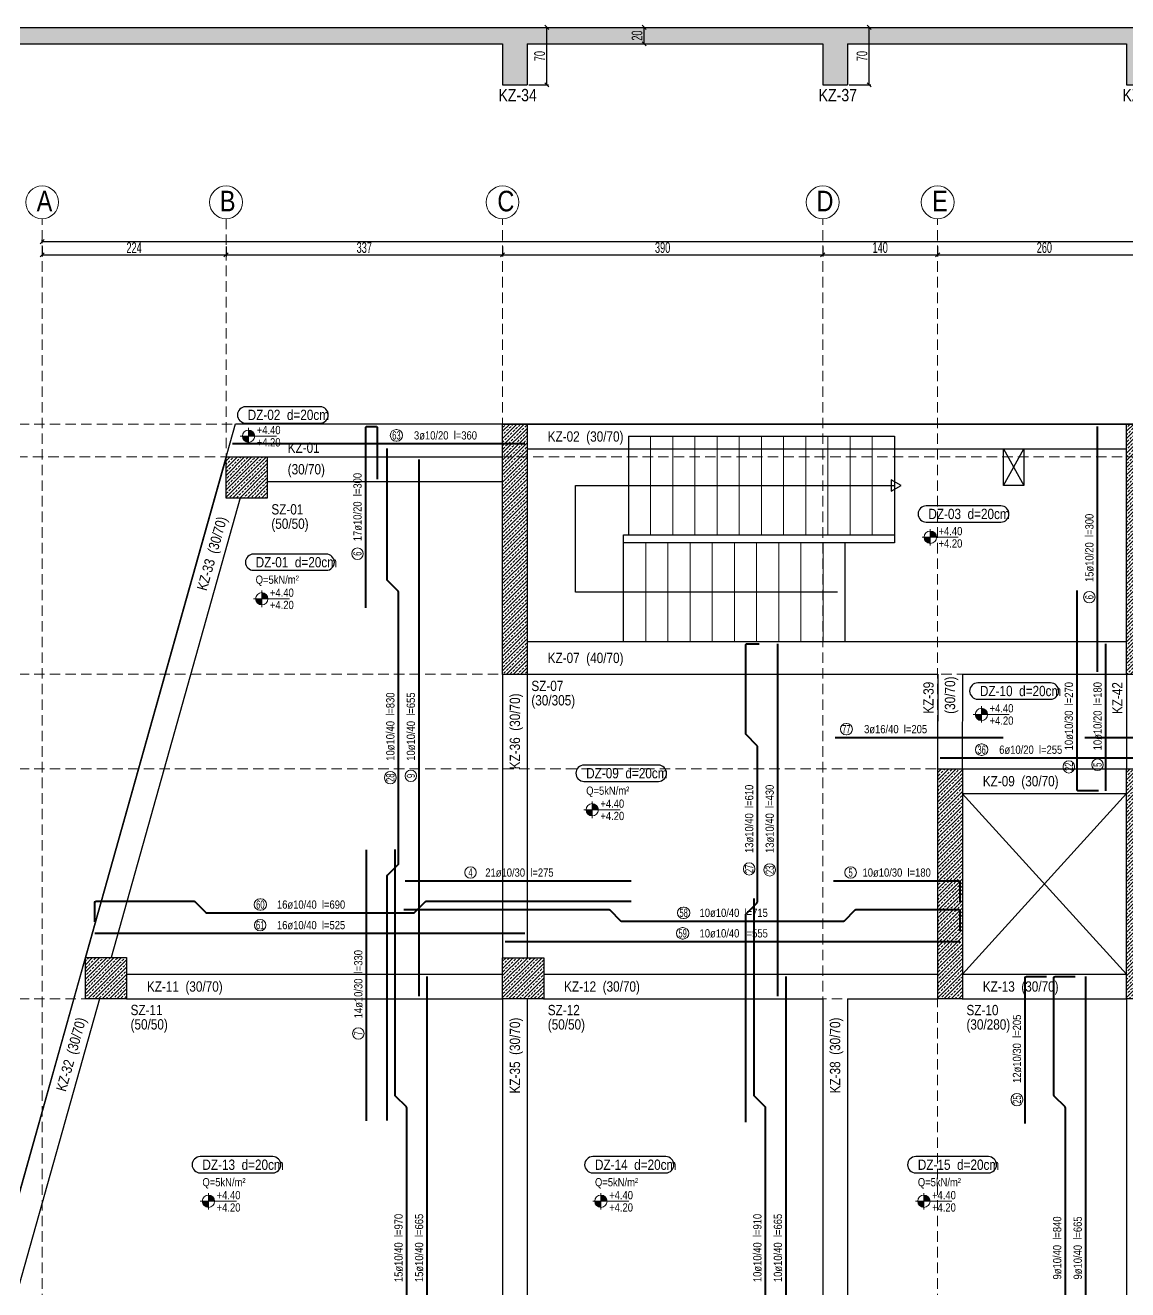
# Model space of a CAD drawing. Header units: millimetres. Extents: x 1419 to 5989, y 611 to 3292.
# Drawn here: x 2092 to 3435, y 1720 to 3259 of the extents above; entities that cross this region are included whole.
import ezdxf
from ezdxf.enums import TextEntityAlignment as Align

# ---------------------------------------------------------------- set-up
doc = ezdxf.new("R2010")
doc.units = ezdxf.units.MM
doc.linetypes.add('DASHED', pattern=[19.05, 12.7, -6.35])
for name, color, linetype, lineweight in [('AKS BALONU (BEYKENT)', 7, 'Continuous', 20), ('AKS CIZGISI (BEYKENT)', 252, 'DASHED', 20), ('AKS NO (BEYKENT)', 3, 'Continuous', 20), ('AKS OLCU (BEYKENT)', 200, 'Continuous', 20), ('BOSLUK (BEYKENT)', 30, 'Continuous', 30), ('CIZGI (BEYKENT)', 1, 'Continuous', 20), ('DONATI (BEYKENT)', 4, 'Continuous', 40), ('DONATI YAZISI (BEYKENT)', 3, 'Continuous', 20), ('DOSEME ISMI (BEYKENT)', 9, 'Continuous', 20), ('DOSEME PAFTA (BEYKENT)', 3, 'Continuous', 20), ('DOSEME SINIRI (BEYKENT)', 2, 'Continuous', 30), ('KIRIS (BEYKENT)', 2, 'Continuous', 30), ('KIRIS ISMI (BEYKENT)', 40, 'Continuous', 20), ('KOLON (BEYKENT)', 3, 'Continuous', 30), ('KOLON ISMI (BEYKENT)', 91, 'Continuous', 20), ('KOT CIZGI (BEYKENT)', 120, 'Continuous', 20), ('KOT YAZI (BEYKENT)', 7, 'Continuous', 20), ('MERDIVEN (BEYKENT)', 5, 'Continuous', 20), ('MERDIVEN YAZI (BEYKENT)', 51, 'Continuous', 20), ('OLCU (BEYKENT)', 14, 'Continuous', 20), ('POZ BALON (BEYKENT)', 14, 'Continuous', 20), ('POZ NO (BEYKENT)', 2, 'Continuous', 20), ('TARAMA (BEYKENT)', 252, 'Continuous', 20), ('YAZI (BEYKENT)', 140, 'Continuous', 20)]:
    doc.layers.add(name, color=color, linetype=linetype, lineweight=lineweight)
doc.styles.add('DONATI YAZISI (BEYKENT)', font='')
doc.styles.add('DSMOLC-50', font='Bahnschrift Light Condensed', dxfattribs={"width": 0.75, "height": 13})
doc.styles.add('KOT (BEYKENT)', font='')
doc.styles.add('YAZI (BEYKENT)', font='')
doc.styles.get('DONATI YAZISI (BEYKENT)').set_extended_font_data('Bahnschrift Light Condensed')
doc.styles.get('KOT (BEYKENT)').set_extended_font_data('Bahnschrift Light Condensed')
doc.styles.get('YAZI (BEYKENT)').set_extended_font_data('Bahnschrift Light Condensed')
doc.dimstyles.new('DSMOLC-50', dxfattribs={"dimtxt": 13, "dimasz": 5, "dimexe": 2, "dimexo": 2, "dimgap": 2, "dimtad": 1, "dimdec": 0, "dimzin": 12, "dimdsep": 46, "dimtxsty": 'DSMOLC-50', "dimblk": 'OBLIQUE', "dimcen": 0, "dimclrt": 7, "dimadec": 0, "dimazin": 0, "dimtfac": 1, "dimtdec": 0, "dimtix": 1, "dimtmove": 2, "dimatfit": 3, "dimfxl": 1, "dimtzin": 0, "dimarcsym": 0})
pattern_1 = [(45, (242.883, -823.3184), (-4.419417, 4.419417), []), (45, (247.302, -823.3184), (-4.419417, 4.419417), [3.125, -1.5625])]

# ---------------------------------------------------------------- blocks, each defined once
blk = doc.blocks.new('_Oblique')
at = {"color": 0, "linetype": 'ByBlock', "lineweight": -2}
blk.add_line((-0.5, -0.5), (0.5, 0.5), dxfattribs=at)
blk = doc.blocks.new('*D62')
at = {"layer": 'AKS OLCU (BEYKENT)', "color": 0, "lineweight": -2, "transparency": 16777216}
for p, q in [((2112.3, 2989.7), (2112.3, 2977.7)), ((2336.3, 2989.7), (2336.3, 2977.7)), ((2112.3, 2979.7), (2336.3, 2979.7))]:
    blk.add_line(p, q, dxfattribs=at)
at = {"layer": 'DEFPOINTS', "color": 0, "transparency": 16777216}
for p in [(2112.3, 2991.7), (2336.3, 2991.7), (2336.3, 2979.7)]:
    blk.add_point(p, dxfattribs=at)
at = {"layer": 'AKS OLCU (BEYKENT)', "color": 0, "lineweight": -2, "transparency": 16777216, "xscale": 5, "yscale": 5, "zscale": 5, "rotation": 180}
blk.add_blockref('_Oblique', (2112.3, 2979.7), dxfattribs=at)
at = {"layer": 'AKS OLCU (BEYKENT)', "color": 0, "lineweight": -2, "transparency": 16777216, "xscale": 5, "yscale": 5, "zscale": 5}
blk.add_blockref('_Oblique', (2336.3, 2979.7), dxfattribs=at)
at = {"layer": 'AKS OLCU (BEYKENT)', "color": 7, "transparency": 16777216, "insert": (2224.3, 2988.3), "char_height": 13, "attachment_point": 5, "style": 'DSMOLC-50'}
blk.add_mtext('224', dxfattribs=at)
blk = doc.blocks.new('*D63')
at = {"layer": 'AKS OLCU (BEYKENT)', "color": 0, "lineweight": -2, "transparency": 16777216}
for p, q in [((2336.3, 2989.7), (2336.3, 2977.7)), ((2673.1, 2989.7), (2673.1, 2977.7)), ((2336.3, 2979.7), (2673.1, 2979.7))]:
    blk.add_line(p, q, dxfattribs=at)
at = {"layer": 'DEFPOINTS', "color": 0, "transparency": 16777216}
for p in [(2336.3, 2991.7), (2673.1, 2991.7), (2673.1, 2979.7)]:
    blk.add_point(p, dxfattribs=at)
at = {"layer": 'AKS OLCU (BEYKENT)', "color": 0, "lineweight": -2, "transparency": 16777216, "xscale": 5, "yscale": 5, "zscale": 5, "rotation": 180}
blk.add_blockref('_Oblique', (2336.3, 2979.7), dxfattribs=at)
at = {"layer": 'AKS OLCU (BEYKENT)', "color": 0, "lineweight": -2, "transparency": 16777216, "xscale": 5, "yscale": 5, "zscale": 5}
blk.add_blockref('_Oblique', (2673.1, 2979.7), dxfattribs=at)
at = {"layer": 'AKS OLCU (BEYKENT)', "color": 7, "transparency": 16777216, "insert": (2504.7, 2988.4), "char_height": 13, "attachment_point": 5, "style": 'DSMOLC-50'}
blk.add_mtext('337', dxfattribs=at)
blk = doc.blocks.new('*D64')
at = {"layer": 'AKS OLCU (BEYKENT)', "color": 0, "lineweight": -2, "transparency": 16777216}
for p, q in [((2673.1, 2989.7), (2673.1, 2977.7)), ((3063.1, 2989.7), (3063.1, 2977.7)), ((2673.1, 2979.7), (3063.1, 2979.7))]:
    blk.add_line(p, q, dxfattribs=at)
at = {"layer": 'DEFPOINTS', "color": 0, "transparency": 16777216}
for p in [(2673.1, 2991.7), (3063.1, 2991.7), (3063.1, 2979.7)]:
    blk.add_point(p, dxfattribs=at)
at = {"layer": 'AKS OLCU (BEYKENT)', "color": 0, "lineweight": -2, "transparency": 16777216, "xscale": 5, "yscale": 5, "zscale": 5, "rotation": 180}
blk.add_blockref('_Oblique', (2673.1, 2979.7), dxfattribs=at)
at = {"layer": 'AKS OLCU (BEYKENT)', "color": 0, "lineweight": -2, "transparency": 16777216, "xscale": 5, "yscale": 5, "zscale": 5}
blk.add_blockref('_Oblique', (3063.1, 2979.7), dxfattribs=at)
at = {"layer": 'AKS OLCU (BEYKENT)', "color": 7, "transparency": 16777216, "insert": (2868.1, 2988.4), "char_height": 13, "attachment_point": 5, "style": 'DSMOLC-50'}
blk.add_mtext('390', dxfattribs=at)
blk = doc.blocks.new('*D65')
at = {"layer": 'AKS OLCU (BEYKENT)', "color": 0, "lineweight": -2, "transparency": 16777216}
for p, q in [((3063.1, 2989.7), (3063.1, 2977.7)), ((3203.1, 2989.7), (3203.1, 2977.7)), ((3063.1, 2979.7), (3203.1, 2979.7))]:
    blk.add_line(p, q, dxfattribs=at)
at = {"layer": 'DEFPOINTS', "color": 0, "transparency": 16777216}
for p in [(3063.1, 2991.7), (3203.1, 2991.7), (3203.1, 2979.7)]:
    blk.add_point(p, dxfattribs=at)
at = {"layer": 'AKS OLCU (BEYKENT)', "color": 0, "lineweight": -2, "transparency": 16777216, "xscale": 5, "yscale": 5, "zscale": 5, "rotation": 180}
blk.add_blockref('_Oblique', (3063.1, 2979.7), dxfattribs=at)
at = {"layer": 'AKS OLCU (BEYKENT)', "color": 0, "lineweight": -2, "transparency": 16777216, "xscale": 5, "yscale": 5, "zscale": 5}
blk.add_blockref('_Oblique', (3203.1, 2979.7), dxfattribs=at)
at = {"layer": 'AKS OLCU (BEYKENT)', "color": 7, "transparency": 16777216, "insert": (3133.1, 2988.4), "char_height": 13, "attachment_point": 5, "style": 'DSMOLC-50'}
blk.add_mtext('140', dxfattribs=at)
blk = doc.blocks.new('*D66')
at = {"layer": 'AKS OLCU (BEYKENT)', "color": 0, "lineweight": -2, "transparency": 16777216}
for p, q in [((3203.1, 2989.7), (3203.1, 2977.7)), ((3463.1, 2989.7), (3463.1, 2977.7)), ((3203.1, 2979.7), (3463.1, 2979.7))]:
    blk.add_line(p, q, dxfattribs=at)
at = {"layer": 'DEFPOINTS', "color": 0, "transparency": 16777216}
for p in [(3203.1, 2991.7), (3463.1, 2991.7), (3463.1, 2979.7)]:
    blk.add_point(p, dxfattribs=at)
at = {"layer": 'AKS OLCU (BEYKENT)', "color": 0, "lineweight": -2, "transparency": 16777216, "xscale": 5, "yscale": 5, "zscale": 5, "rotation": 180}
blk.add_blockref('_Oblique', (3203.1, 2979.7), dxfattribs=at)
at = {"layer": 'AKS OLCU (BEYKENT)', "color": 0, "lineweight": -2, "transparency": 16777216, "xscale": 5, "yscale": 5, "zscale": 5}
blk.add_blockref('_Oblique', (3463.1, 2979.7), dxfattribs=at)
at = {"layer": 'AKS OLCU (BEYKENT)', "color": 7, "transparency": 16777216, "insert": (3333.1, 2988.4), "char_height": 13, "attachment_point": 5, "style": 'DSMOLC-50'}
blk.add_mtext('260', dxfattribs=at)
blk = doc.blocks.new('*D72')
at = {"layer": 'AKS OLCU (BEYKENT)', "color": 0, "lineweight": -2, "transparency": 16777216}
for p, q in [((2112.3, 2993.7), (2112.3, 2997.7)), ((2112.3, 2995.7), (5702.9, 2995.7)), ((5702.9, 2993.7), (5702.9, 2997.7))]:
    blk.add_line(p, q, dxfattribs=at)
at = {"layer": 'DEFPOINTS', "color": 0, "transparency": 16777216}
for p in [(2112.3, 2991.7), (5702.9, 2995.7), (5702.9, 2991.7)]:
    blk.add_point(p, dxfattribs=at)
at = {"layer": 'AKS OLCU (BEYKENT)', "color": 0, "lineweight": -2, "transparency": 16777216, "xscale": 5, "yscale": 5, "zscale": 5, "rotation": 180}
blk.add_blockref('_Oblique', (2112.3, 2995.7), dxfattribs=at)
at = {"layer": 'AKS OLCU (BEYKENT)', "color": 0, "lineweight": -2, "transparency": 16777216, "xscale": 5, "yscale": 5, "zscale": 5}
blk.add_blockref('_Oblique', (5702.9, 2995.7), dxfattribs=at)
at = {"layer": 'AKS OLCU (BEYKENT)', "color": 7, "transparency": 16777216, "insert": (3907.6, 3004.4), "char_height": 13, "attachment_point": 5, "style": 'DSMOLC-50'}
blk.add_mtext('3591', dxfattribs=at)
blk = doc.blocks.new('*D112')
at = {"layer": 'DEFPOINTS', "color": 0, "transparency": 16777216}
for p in [(2703.2, 3256.6), (2727, 3256.6), (2703.2, 3186.6)]:
    blk.add_point(p, dxfattribs=at)
at = {"layer": 'OLCU (BEYKENT)', "color": 0, "lineweight": -2, "transparency": 16777216}
for p, q in [((2705.2, 3256.6), (2729, 3256.6)), ((2727, 3186.6), (2727, 3256.6)), ((2705.2, 3186.6), (2729, 3186.6))]:
    blk.add_line(p, q, dxfattribs=at)
at = {"layer": 'OLCU (BEYKENT)', "color": 0, "lineweight": -2, "transparency": 16777216, "xscale": 5, "yscale": 5, "zscale": 5}
for p, rotation in [((2727, 3256.6), 90), ((2727, 3186.6), 270)]:
    blk.add_blockref('_Oblique', p, dxfattribs=dict(at, rotation=rotation))
at = {"layer": 'OLCU (BEYKENT)', "color": 7, "lineweight": -3, "transparency": 16777216, "insert": (2718.3, 3221.6), "char_height": 13, "attachment_point": 5, "rotation": 90, "style": 'DSMOLC-50'}
blk.add_mtext('70', dxfattribs=at)
blk = doc.blocks.new('*D113')
at = {"layer": 'DEFPOINTS', "color": 0, "transparency": 16777216}
for p in [(2825.8, 3256.6), (2845.6, 3256.6), (2825.8, 3236.6)]:
    blk.add_point(p, dxfattribs=at)
at = {"layer": 'OLCU (BEYKENT)', "color": 0, "lineweight": -2, "transparency": 16777216}
for p, q in [((2827.8, 3256.6), (2847.6, 3256.6)), ((2845.6, 3236.6), (2845.6, 3256.6)), ((2827.8, 3236.6), (2847.6, 3236.6))]:
    blk.add_line(p, q, dxfattribs=at)
at = {"layer": 'OLCU (BEYKENT)', "color": 0, "lineweight": -2, "transparency": 16777216, "xscale": 5, "yscale": 5, "zscale": 5}
for p, rotation in [((2845.6, 3256.6), 90), ((2845.6, 3236.6), 270)]:
    blk.add_blockref('_Oblique', p, dxfattribs=dict(at, rotation=rotation))
at = {"layer": 'OLCU (BEYKENT)', "color": 7, "lineweight": -3, "transparency": 16777216, "insert": (2837, 3246.6), "char_height": 13, "attachment_point": 5, "rotation": 90, "style": 'DSMOLC-50'}
blk.add_mtext('20', dxfattribs=at)
blk = doc.blocks.new('*D114')
at = {"layer": 'DEFPOINTS', "color": 0, "transparency": 16777216}
for p in [(3093.2, 3256.6), (3119.6, 3256.6), (3093.2, 3186.6)]:
    blk.add_point(p, dxfattribs=at)
at = {"layer": 'OLCU (BEYKENT)', "color": 0, "lineweight": -2, "transparency": 16777216}
for p, q in [((3095.2, 3256.6), (3121.6, 3256.6)), ((3119.6, 3186.6), (3119.6, 3256.6)), ((3095.2, 3186.6), (3121.6, 3186.6))]:
    blk.add_line(p, q, dxfattribs=at)
at = {"layer": 'OLCU (BEYKENT)', "color": 0, "lineweight": -2, "transparency": 16777216, "xscale": 5, "yscale": 5, "zscale": 5}
for p, rotation in [((3119.6, 3256.6), 90), ((3119.6, 3186.6), 270)]:
    blk.add_blockref('_Oblique', p, dxfattribs=dict(at, rotation=rotation))
at = {"layer": 'OLCU (BEYKENT)', "color": 7, "lineweight": -3, "transparency": 16777216, "insert": (3111, 3221.6), "char_height": 13, "attachment_point": 5, "rotation": 90, "style": 'DSMOLC-50'}
blk.add_mtext('70', dxfattribs=at)

msp = doc.modelspace()

# ---------------------------------------------------------------- hatches: boundary and pattern name
at = {"layer": 'KOT CIZGI (BEYKENT)'}
h = msp.add_hatch(color=256, dxfattribs=at)
h.dxf.hatch_style = 1
h.paths.add_polyline_path([(2363.7, 2758.8), (2356.2, 2758.8, 0.414214), (2363.7, 2751.3)])
h = msp.add_hatch(color=256, dxfattribs=at)
h.dxf.hatch_style = 1
h.paths.add_polyline_path([(2363.7, 2766.3), (2363.7, 2758.8), (2371.2, 2758.8, 0.414214)])
h = msp.add_hatch(color=256, dxfattribs=at)
h.dxf.hatch_style = 1
h.paths.add_polyline_path([(3194.2, 2635.7), (3186.7, 2635.7, 0.414214), (3194.2, 2628.2)])
h = msp.add_hatch(color=256, dxfattribs=at)
h.dxf.hatch_style = 1
h.paths.add_polyline_path([(3194.2, 2643.2), (3194.2, 2635.7), (3201.7, 2635.7, 0.414214)])
h = msp.add_hatch(color=256, dxfattribs=at)
h.dxf.hatch_style = 1
h.paths.add_polyline_path([(2379.8, 2560.8), (2372.3, 2560.8, 0.414214), (2379.8, 2553.3)])
h = msp.add_hatch(color=256, dxfattribs=at)
h.dxf.hatch_style = 1
h.paths.add_polyline_path([(2379.8, 2568.3), (2379.8, 2560.8), (2387.3, 2560.8, 0.414214)])
h = msp.add_hatch(color=256, dxfattribs=at)
h.dxf.hatch_style = 1
h.paths.add_polyline_path([(3256.4, 2420), (3248.9, 2420, 0.414214), (3256.4, 2412.5)])
h = msp.add_hatch(color=256, dxfattribs=at)
h.dxf.hatch_style = 1
h.paths.add_polyline_path([(3256.4, 2427.5), (3256.4, 2420), (3263.9, 2420, 0.414214)])
h = msp.add_hatch(color=256, dxfattribs=at)
h.dxf.hatch_style = 1
h.paths.add_polyline_path([(2782.3, 2311.4), (2782.3, 2303.9), (2789.8, 2303.9, 0.414214)])
h = msp.add_hatch(color=256, dxfattribs=at)
h.dxf.hatch_style = 1
h.paths.add_polyline_path([(2782.3, 2303.9), (2774.8, 2303.9, 0.414214), (2782.3, 2296.4)])
h = msp.add_hatch(color=256, dxfattribs=at)
h.dxf.hatch_style = 1
h.paths.add_polyline_path([(2314.9, 1834.7), (2314.9, 1827.2), (2322.4, 1827.2, 0.414214)])
h = msp.add_hatch(color=256, dxfattribs=at)
h.dxf.hatch_style = 1
h.paths.add_polyline_path([(2793, 1834.7), (2793, 1827.2), (2800.5, 1827.2, 0.414214)])
h = msp.add_hatch(color=256, dxfattribs=at)
h.dxf.hatch_style = 1
h.paths.add_polyline_path([(3186.3, 1834.7), (3186.3, 1827.2), (3193.8, 1827.2, 0.414214)])
h = msp.add_hatch(color=256, dxfattribs=at)
h.dxf.hatch_style = 1
h.paths.add_polyline_path([(2314.9, 1827.2), (2307.4, 1827.2, 0.414214), (2314.9, 1819.7)])
h = msp.add_hatch(color=256, dxfattribs=at)
h.dxf.hatch_style = 1
h.paths.add_polyline_path([(2793, 1827.2), (2785.5, 1827.2, 0.414214), (2793, 1819.7)])
h = msp.add_hatch(color=256, dxfattribs=at)
h.dxf.hatch_style = 1
h.paths.add_polyline_path([(3186.3, 1827.2), (3178.8, 1827.2, 0.414214), (3186.3, 1819.7)])
at = {"layer": 'TARAMA (BEYKENT)', "lineweight": -3}
h = msp.add_hatch(dxfattribs=at)
h.set_pattern_fill('ANSI33', color=256)
h.set_pattern_definition([(45, (242.883, -921.65), (-4.490128, 4.490128), []), (45, (247.373, -921.65), (-4.490128, 4.490128), [3.175, -1.5875])])
h.paths.add_polyline_path([(5457.8, 3256.6), (1940.9, 3256.6), (1940.9, 3186.6), (1972.1, 3186.6), (1972.1, 3236.6), (2673.1, 3236.6), (2673.1, 3186.6), (2703.2, 3186.6), (2703.2, 3236.6), (3063.1, 3236.6), (3063.1, 3186.6), (3093.2, 3186.6), (3093.2, 3236.6), (3433.2, 3236.6), (3433.2, 3186.6), (3463.2, 3186.6), (3463.2, 3236.6), (4018.1, 3236.6), (4018.1, 3186.6), (4048.2, 3186.6), (4048.2, 3236.6), (4358.2, 3236.6), (4358.2, 3186.6), (4388.2, 3186.6), (4388.2, 3236.6), (4918.1, 3236.6), (4918.1, 3186.6), (4948.2, 3186.6), (4948.2, 3236.6), (5427.3, 3236.6), (5427.3, 3186.6), (5457.8, 3186.6)])
at = {"layer": 'TARAMA (BEYKENT)'}
h = msp.add_hatch(dxfattribs=at)
h.set_pattern_fill('ANSI33', color=256, style=0, pattern_type=0)
h.set_pattern_definition(pattern_1)
h.paths.add_polyline_path([(2673.2, 2773.5), (2703.2, 2773.5), (2703.2, 2468.5), (2673.2, 2468.5)], flags=0)
h = msp.add_hatch(dxfattribs=at)
h.set_pattern_fill('ANSI33', color=256, style=0, pattern_type=0)
h.set_pattern_definition(pattern_1)
h.paths.add_polyline_path([(3433.2, 2773.5), (3463.2, 2773.5), (3463.2, 2468.5), (3433.2, 2468.5)], flags=0)
h = msp.add_hatch(dxfattribs=at)
h.set_pattern_fill('ANSI33', color=256, style=0, pattern_type=0)
h.set_pattern_definition(pattern_1)
h.paths.add_polyline_path([(2336.5, 2733.5), (2386.5, 2733.5), (2386.5, 2683.5), (2336.5, 2683.5)], flags=0)
h = msp.add_hatch(dxfattribs=at)
h.set_pattern_fill('ANSI33', color=256, style=0, pattern_type=0)
h.set_pattern_definition(pattern_1)
h.paths.add_polyline_path([(3203.2, 2353.8), (3233.2, 2353.8), (3233.2, 2073.8), (3203.2, 2073.8)], flags=0)
h = msp.add_hatch(dxfattribs=at)
h.set_pattern_fill('ANSI33', color=256, style=0, pattern_type=0)
h.set_pattern_definition(pattern_1)
h.paths.add_polyline_path([(3433.2, 2353.8), (3463.2, 2353.8), (3463.2, 2073.8), (3433.2, 2073.8)], flags=0)
h = msp.add_hatch(dxfattribs=at)
h.set_pattern_fill('ANSI33', color=256, style=0, pattern_type=0)
h.set_pattern_definition(pattern_1)
h.paths.add_polyline_path([(2165, 2123.9), (2215, 2123.9), (2215, 2073.9), (2165, 2073.9)], flags=0)
h = msp.add_hatch(dxfattribs=at)
h.set_pattern_fill('ANSI33', color=256, style=0, pattern_type=0)
h.set_pattern_definition(pattern_1)
h.paths.add_polyline_path([(2673.2, 2123.8), (2723.2, 2123.8), (2723.2, 2073.8), (2673.2, 2073.8)], flags=0)

# ---------------------------------------------------------------- linework, layer by layer
at = {"layer": 'AKS BALONU (BEYKENT)'}
for centre in [(2112.3, 3043.6), (2336.3, 3043.6), (2673.1, 3043.6), (3063.1, 3043.6), (3203.1, 3043.6)]:
    msp.add_circle(centre, 20, dxfattribs=at)
at = {"layer": 'AKS CIZGISI (BEYKENT)'}
for p, q in [((2112.3, 654), (2112.3, 3023.6)), ((2673.1, 654), (2673.1, 3023.6)), ((3063.1, 654), (3063.1, 3023.6)), ((3203.1, 654), (3203.1, 3023.6)), ((1702.6, 2773.6), (5909.1, 2773.6)), ((1662.6, 2733.6), (5949.1, 2733.6)), ((1702.6, 2468.9), (5909.1, 2469)), ((1702.6, 2353.8), (5909.1, 2353.9)), ((1702.6, 2073.8), (5909.1, 2073.9))]:
    msp.add_line(p, q, dxfattribs=at)
msp.add_lwpolyline([(2336.3, 3023.6), (2336.3, 2733.3), (1888.7, 1141.8), (1888.7, 654)], dxfattribs=at)
at = {"layer": 'BOSLUK (BEYKENT)'}
msp.add_lwpolyline([(3283.2, 2743.5), (3308.2, 2743.5), (3308.2, 2698.9), (3283.2, 2698.9)], close=True, dxfattribs=at)
at = {"layer": 'CIZGI (BEYKENT)', "lineweight": -3}
for p, q in [((3283.2, 2698.9), (3308.2, 2743.5)), ((3283.2, 2743.5), (3308.2, 2698.9)), ((3233.1, 2323.8), (3433.3, 2103.8)), ((3233.2, 2103.8), (3433.2, 2323.8))]:
    msp.add_line(p, q, dxfattribs=at)
at = {"layer": 'DONATI (BEYKENT)'}
for points in [[(2506.4, 2549.7), (2506.4, 2769.2, -0.414214), (2507.9, 2770.7), (2518.9, 2770.7, -0.414214), (2520.4, 2769.2), (2520.4, 2706.5)], [(2532.4, 1925.6), (2532.4, 2223.1, -0.198912), (2532.8, 2224.2), (2546, 2237.3, 0.198912), (2546.4, 2238.4), (2546.4, 2568.9, 0.198912), (2546, 2570), (2532.8, 2583.1, -0.198912), (2532.4, 2584.2), (2532.4, 2744)], [(3398.9, 2326.8), (3374.4, 2326.8, -0.414214), (3372.9, 2328.3), (3372.9, 2570.8)], [(2969.5, 1923.5), (2969.5, 2176.2, -0.198912), (2969.9, 2177.2), (2983, 2190.4, 0.198912), (2983.5, 2191.4), (2983.5, 2381.2, 0.198912), (2983, 2382.3), (2969.9, 2395.4, -0.198912), (2969.5, 2396.5), (2969.5, 2504.4, -0.414214), (2971, 2505.9), (2985.5, 2505.9)], [(2542.4, 1297.1), (2542.4, 1601.2, -0.198912), (2542.8, 1602.2), (2556, 1615.3, 0.198912), (2556.4, 1616.4), (2556.4, 1941.2, 0.198912), (2556, 1942.2), (2542.8, 1955.3, -0.198912), (2542.4, 1956.4), (2542.4, 2255.5)], [(3076.2, 2217.5), (3228.7, 2217.5, -0.414214), (3230.2, 2216), (3230.2, 2191.5)], [(2176.4, 2167.6), (2176.4, 2191, -0.414214), (2177.9, 2192.5), (2297.6, 2192.5, -0.198912), (2298.7, 2192), (2311.8, 2178.9, 0.198912), (2312.9, 2178.5), (2564.8, 2178.5, 0.198912), (2565.8, 2178.9), (2578.9, 2192, -0.198912), (2580, 2192.5), (2829.9, 2192.5)], [(2979.5, 1297.7), (2979.5, 1601.2, -0.198912), (2979.9, 1602.2), (2993, 1615.3, 0.198912), (2993.5, 1616.4), (2993.5, 1941.2, 0.198912), (2993, 1942.2), (2979.9, 1955.3, -0.198912), (2979.5, 1956.4), (2979.5, 2196.1)], [(2552.8, 2182.5), (2802.6, 2182.5, -0.198912), (2803.6, 2182), (2816.8, 2168.9, 0.198912), (2817.8, 2168.5), (3088.6, 2168.5, 0.198912), (3089.6, 2168.9), (3102.8, 2182, -0.198912), (3103.8, 2182.5), (3228.7, 2182.5, -0.414214), (3230.2, 2181), (3230.2, 2156.5)], [(3309.7, 1921.8), (3309.7, 2099.3, -0.414214), (3311.2, 2100.8), (3335.7, 2100.8)], [(3344.7, 1298.4), (3344.7, 1601.2, -0.198912), (3345.2, 1602.2), (3358.3, 1615.3, 0.198912), (3358.7, 1616.4), (3358.7, 1941.2, 0.198912), (3358.3, 1942.2), (3345.2, 1955.3, -0.198912), (3344.7, 1956.4), (3344.7, 2099.3, -0.414214), (3346.2, 2100.8), (3370.7, 2100.8)]]:
    msp.add_lwpolyline(points, format="xyb", dxfattribs=at)
for points in [[(3397.9, 2471.9), (3397.9, 2770.5)], [(2344, 2749.8), (2700.2, 2749.8)], [(2571.4, 2076.8), (2571.4, 2730.5)], [(3008.5, 2076.8), (3008.5, 2505.9)], [(3407.9, 2326.8), (3407.9, 2505.9)], [(3078.1, 2392.1), (3283.1, 2392.1)], [(3382.6, 2392.1), (3602.6, 2392.1)], [(3206.1, 2367.1), (3460.3, 2367.1)], [(2507.4, 1925), (2507.4, 2255)], [(2554.6, 2217.5), (2829.6, 2217.5)], [(2176.4, 2153.5), (2700.2, 2153.5)], [(2676.1, 2143.5), (3230.2, 2143.5)], [(2581.4, 1436.8), (2581.4, 2100.8)], [(3018.5, 1436.8), (3018.5, 2100.8)], [(3383.7, 1436.8), (3383.7, 2100.8)]]:
    msp.add_lwpolyline(points, dxfattribs=at)
at = {"layer": 'DOSEME PAFTA (BEYKENT)', "lineweight": -3}
for points in [[(2360.1, 2774.8), (2451, 2774.8, 1), (2451, 2794.6), (2360.1, 2794.6, 1)], [(3189.2, 2654.2), (3280.1, 2654.2, 1), (3280.1, 2674), (3189.2, 2674, 1)], [(2369.8, 2595.5), (2458.4, 2595.5, 1), (2458.4, 2615.2), (2369.8, 2615.2, 1)], [(3252, 2438.6), (3340.6, 2438.6, 1), (3340.6, 2458.4), (3252, 2458.4, 1)], [(2772.3, 2338.5), (2863, 2338.5, 1), (2863, 2358.3), (2772.3, 2358.3, 1)], [(2304.9, 1861.8), (2393.2, 1861.8, 1), (2393.2, 1881.6), (2304.9, 1881.6, 1)], [(2783, 1861.8), (2872, 1861.8, 1), (2872, 1881.6), (2783, 1881.6, 1)], [(3176.4, 1861.8), (3264.9, 1861.8, 1), (3264.9, 1881.6), (3176.4, 1881.6, 1)]]:
    msp.add_lwpolyline(points, format="xyb", close=True, dxfattribs=at)
at = {"layer": 'DOSEME SINIRI (BEYKENT)'}
for p, q in [((1940.9, 3256.6), (5457.8, 3256.6)), ((1972.1, 3236.6), (2673.1, 3236.6)), ((2673.1, 3236.6), (2673.1, 3186.6)), ((2703.2, 3236.6), (2703.2, 3186.6)), ((2703.2, 3236.6), (3063.1, 3236.6)), ((3063.1, 3236.6), (3063.1, 3186.6)), ((3093.2, 3236.6), (3093.2, 3186.6)), ((3093.2, 3236.6), (3433.2, 3236.6)), ((3433.2, 3236.6), (3433.2, 3186.6)), ((2673.1, 3186.6), (2703.2, 3186.6)), ((3063.1, 3186.6), (3093.2, 3186.6)), ((3433.2, 3186.6), (3463.2, 3186.6)), ((2826.5, 2758.8), (2826.5, 2638.8)), ((2826.5, 2758.8), (3150.5, 2758.8)), ((3150.5, 2758.8), (3150.5, 2638.8)), ((2820.5, 2508.8), (2820.5, 2628.8)), ((3090.5, 2508.8), (3090.5, 2628.8))]:
    msp.add_line(p, q, dxfattribs=at)
for points in [[(2347.7, 2773.7), (5710.1, 2773.8), (5373.1, 864), (2112.3, 864), (1892.3, 1154.8)], [(2820.5, 2638.8), (3150.5, 2638.8), (3150.5, 2628.8), (2820.5, 2628.8)]]:
    msp.add_lwpolyline(points, close=True, dxfattribs=at)
at = {"layer": 'KIRIS (BEYKENT)'}
for p, q in [((2703.1, 2773.5), (3433.3, 2773.5)), ((2703.1, 2743.5), (3433.3, 2743.5)), ((2336.4, 2732.8), (2165.1, 2123.9)), ((2386.4, 2733.5), (2673.1, 2733.5)), ((2386.4, 2703.5), (2673.1, 2703.5)), ((2353.7, 2683.6), (2196.2, 2123.9)), ((2703.1, 2508.9), (3433.3, 2508.9)), ((2673.1, 2468.5), (2673.1, 2123.7)), ((2703.2, 2468.9), (3203.2, 2468.9)), ((2703.2, 2468.5), (2703.2, 2123.7)), ((3203.2, 2468.9), (3203.1, 2353.9)), ((3233.2, 2468.9), (3233.1, 2353.9)), ((3233.2, 2468.9), (3433.2, 2468.9)), ((3433.3, 2468.5), (3433.2, 2353.8)), ((3233.1, 2353.8), (3433.2, 2353.8)), ((3233.1, 2323.8), (3433.3, 2323.8)), ((2164.9, 2123.3), (1985, 1483.9)), ((2214.9, 2103.8), (2673.1, 2103.8)), ((2723.1, 2103.8), (3203.1, 2103.8)), ((3233.1, 2103.8), (3433.3, 2103.8)), ((2182.2, 2073.9), (2016.2, 1483.9)), ((2214.9, 2073.8), (2673.1, 2073.8)), ((2673.1, 2073.7), (2673.1, 1483.7)), ((2703.2, 2073.7), (2703.2, 1483.7)), ((2723.1, 2073.8), (3063.2, 2073.8)), ((3063.2, 2073.8), (3063.1, 1483.7)), ((3093.2, 2073.8), (3203.1, 2073.8)), ((3093.2, 2073.8), (3093.2, 1483.7)), ((3233.1, 2073.8), (3433.2, 2073.8)), ((3433.3, 2073.7), (3433.2, 1483.8))]:
    msp.add_line(p, q, dxfattribs=at)
at = {"layer": 'KOLON (BEYKENT)'}
for points in [[(2673.2, 2773.5), (2703.2, 2773.5), (2703.2, 2468.5), (2673.2, 2468.5)], [(3433.2, 2773.5), (3463.2, 2773.5), (3463.2, 2468.5), (3433.2, 2468.5)], [(2336.5, 2733.5), (2386.5, 2733.5), (2386.5, 2683.5), (2336.5, 2683.5)], [(3203.2, 2353.8), (3233.2, 2353.8), (3233.2, 2073.8), (3203.2, 2073.8)], [(3433.2, 2353.8), (3463.2, 2353.8), (3463.2, 2073.8), (3433.2, 2073.8)], [(2165, 2123.9), (2215, 2123.9), (2215, 2073.9), (2165, 2073.9)], [(2673.2, 2123.8), (2723.2, 2123.8), (2723.2, 2073.8), (2673.2, 2073.8)]]:
    msp.add_lwpolyline(points, close=True, dxfattribs=at)
at = {"layer": 'KOT CIZGI (BEYKENT)'}
for p, q in [((2353.7, 2758.8), (2397.7, 2758.8)), ((2363.7, 2768.8), (2363.7, 2748.8)), ((3184.2, 2635.7), (3228.2, 2635.7)), ((3194.2, 2645.7), (3194.2, 2625.7)), ((2369.8, 2560.8), (2413.8, 2560.8)), ((2379.8, 2570.8), (2379.8, 2550.8)), ((3246.4, 2420), (3290.4, 2420)), ((3256.4, 2430), (3256.4, 2410)), ((2782.3, 2313.9), (2782.3, 2293.9)), ((2772.3, 2303.9), (2816.3, 2303.9)), ((2314.9, 1837.2), (2314.9, 1817.2)), ((2793, 1837.2), (2793, 1817.2)), ((3186.3, 1837.2), (3186.3, 1817.2)), ((2304.9, 1827.2), (2348.9, 1827.2)), ((2783, 1827.2), (2827, 1827.2)), ((3176.3, 1827.2), (3220.4, 1827.2))]:
    msp.add_line(p, q, dxfattribs=at)
for centre in [(2363.7, 2758.8), (3194.2, 2635.7), (2379.8, 2560.8), (3256.4, 2420), (2782.3, 2303.9), (2314.9, 1827.2), (2793, 1827.2), (3186.3, 1827.2)]:
    msp.add_circle(centre, 7.5, dxfattribs=at)
at = {"layer": 'MERDIVEN (BEYKENT)'}
for p, q in [((2853.5, 2758.8), (2853.5, 2638.8)), ((2880.5, 2758.8), (2880.5, 2638.8)), ((2907.5, 2758.8), (2907.5, 2638.8)), ((2934.5, 2758.8), (2934.5, 2638.8)), ((2961.5, 2758.8), (2961.5, 2638.8)), ((2988.5, 2758.8), (2988.5, 2638.8)), ((3015.5, 2758.8), (3015.5, 2638.8)), ((3042.5, 2758.8), (3042.5, 2638.8)), ((3069.5, 2758.8), (3069.5, 2638.8)), ((3096.5, 2758.8), (3096.5, 2638.8)), ((3123.5, 2758.8), (3123.5, 2638.8)), ((2847.5, 2508.8), (2847.5, 2628.8)), ((2874.5, 2508.8), (2874.5, 2628.8)), ((2901.5, 2508.8), (2901.5, 2628.8)), ((2928.5, 2508.8), (2928.5, 2628.8)), ((2955.5, 2508.8), (2955.5, 2628.8)), ((2982.5, 2508.8), (2982.5, 2628.8)), ((3009.5, 2508.8), (3009.5, 2628.8)), ((3036.5, 2508.8), (3036.5, 2628.8)), ((3063.5, 2508.8), (3063.5, 2628.8))]:
    msp.add_line(p, q, dxfattribs=at)
at = {"layer": 'MERDIVEN YAZI (BEYKENT)', "lineweight": -3, "flags": 128}
msp.add_lwpolyline([(3081, 2568.8), (2761.9, 2568.8), (2761.9, 2698.8), (3150.5, 2698.8)], dxfattribs=at)
msp.add_lwpolyline([(3158.5, 2698.8), (3146.5, 2705.7), (3146.5, 2691.9)], close=True, dxfattribs=at)
at = {"layer": 'POZ BALON (BEYKENT)'}
for p, q in [((2543.4, 2766.8), (2544.3, 2766.8)), ((2543.4, 2752.8), (2544.3, 2752.8)), ((3091.6, 2409.1), (3092.3, 2409.1)), ((3091.6, 2395.1), (3092.3, 2395.1)), ((3256.2, 2384.1), (3257.2, 2384.1)), ((3256.2, 2370.1), (3257.2, 2370.1)), ((3355.9, 2355.7), (3355.9, 2356.6)), ((3369.9, 2355.7), (3369.9, 2356.6)), ((2529.4, 2342.5), (2529.4, 2343.6)), ((2543.4, 2342.5), (2543.4, 2343.6)), ((2966.5, 2231.5), (2966.5, 2232.3)), ((2980.5, 2231.5), (2980.5, 2232.3)), ((2991.5, 2230.2), (2991.5, 2231.2)), ((3005.5, 2230.2), (3005.5, 2231.2)), ((2377.6, 2195.5), (2378.6, 2195.5)), ((2377.6, 2181.5), (2378.6, 2181.5)), ((2893.2, 2185.5), (2894.2, 2185.5)), ((2893.2, 2171.5), (2894.2, 2171.5)), ((2377.9, 2170.5), (2377.9, 2170.5)), ((2377.9, 2156.5), (2377.9, 2156.5)), ((2892, 2160.5), (2893, 2160.5)), ((2892, 2146.5), (2893, 2146.5)), ((3292.7, 1950.5), (3292.7, 1951.5)), ((3306.7, 1950.5), (3306.7, 1951.5))]:
    msp.add_line(p, q, dxfattribs=at)
for centre in [(2496.4, 2615.7), (3387.9, 2562.8), (3397.9, 2358.8), (2561.4, 2345.2), (2634, 2227.5), (3097.1, 2227.5), (2497.4, 2031.6)]:
    msp.add_circle(centre, 7, dxfattribs=at)
for centre, start, end in [((2543.4, 2759.8), 90, 270), ((2544.3, 2759.8), 270, 90), ((3091.6, 2402.1), 90, 270), ((3092.3, 2402.1), 270, 90), ((3256.2, 2377.1), 90, 270), ((3257.2, 2377.1), 270, 90), ((3362.9, 2356.6), 0, 180), ((3362.9, 2355.7), 180, 0), ((2536.4, 2343.6), 0, 180), ((2536.4, 2342.5), 180, 0), ((2973.5, 2232.3), 0, 180), ((2998.5, 2231.2), 0, 180), ((2973.5, 2231.5), 180, 0), ((2998.5, 2230.2), 180, 0), ((2377.6, 2188.5), 90, 270), ((2378.6, 2188.5), 270, 90), ((2893.2, 2178.5), 90, 270), ((2894.2, 2178.5), 270, 90), ((2377.9, 2163.5), 90, 270), ((2377.9, 2163.5), 270, 90), ((2892, 2153.5), 90, 270), ((2893, 2153.5), 270, 90), ((3299.7, 1951.5), 0, 180), ((3299.7, 1950.5), 180, 0)]:
    msp.add_arc(centre, 7, start, end, dxfattribs=at)

# ---------------------------------------------------------------- texts
at = {"layer": 'AKS NO (BEYKENT)', "style": 'YAZI (BEYKENT)'}
for s, p in [('A', (2105.6, 3032.6)), ('B', (2328.8, 3032.6)), ('C', (2666.8, 3032.6)), ('D', (3055.5, 3032.6)), ('E', (3196.3, 3032.6))]:
    msp.add_text(s, height=25, dxfattribs=at).set_placement(p)
at = {"layer": 'DONATI YAZISI (BEYKENT)', "style": 'DONATI YAZISI (BEYKENT)'}
for s, p in [(' 3ø10/20  l=360', (2602, 2759.8)), (' 3ø16/40  l=205', (3150.3, 2402.1)), (' 6ø10/20  l=255', (3314.9, 2377.1)), (' 21ø10/30  l=275', (2692.1, 2227.5)), ('10ø10/30  l=180', (3153.2, 2227.5)), (' 16ø10/40  l=690', (2438.3, 2188.5)), (' 10ø10/40  l=715', (2953.1, 2178.5)), (' 16ø10/40  l=525', (2438.3, 2163.5)), (' 10ø10/40  l=555', (2953.1, 2153.5))]:
    msp.add_text(s, height=10, dxfattribs=at).set_placement(p, align=Align.MIDDLE_CENTER)
for s, p in [('17ø10/20  l=300', (2496.4, 2672.5)), (' 15ø10/20  l=300', (3387.9, 2621.2)), (' 10ø10/30  l=270', (3362.9, 2416.3)), (' 10ø10/20  l=180', (3397.9, 2416.3)), (' 10ø10/40  l=830', (2536.4, 2403.6)), (' 10ø10/40  l=655', (2561.4, 2403.6)), (' 13ø10/40  l=610', (2973.5, 2291.3)), (' 13ø10/40  l=430', (2998.5, 2291.3)), (' 14ø10/30  l=330', (2497.4, 2090)), (' 12ø10/30  l=205', (3299.7, 2011.3)), (' 15ø10/40  l=970', (2546.4, 1768.8)), (' 15ø10/40  l=665', (2571.4, 1768.8)), (' 10ø10/40  l=910', (2983.5, 1768.8)), (' 10ø10/40  l=665', (3008.5, 1768.8)), (' 9ø10/40  l=840', (3348.7, 1768.8)), (' 9ø10/40  l=665', (3373.7, 1768.8))]:
    msp.add_text(s, height=10, rotation=90, dxfattribs=at).set_placement(p, align=Align.MIDDLE_CENTER)
at = {"layer": 'DOSEME ISMI (BEYKENT)', "style": 'YAZI (BEYKENT)'}
for s, p in [('DZ-02  d=20cm', (2362.7, 2778.5)), ('DZ-03  d=20cm', (3191.8, 2657.9)), ('DZ-01  d=20cm', (2372.4, 2599.1)), ('DZ-10  d=20cm', (3254.6, 2442.3)), ('DZ-09  d=20cm', (2775, 2342.2)), ('DZ-13  d=20cm', (2307.5, 1865.5)), ('DZ-14  d=20cm', (2785.7, 1865.5)), ('DZ-15  d=20cm', (3179, 1865.5))]:
    msp.add_text(s, height=12.5, dxfattribs=at).set_placement(p)
at = {"layer": 'KIRIS ISMI (BEYKENT)', "style": 'YAZI (BEYKENT)'}
for s, height, p in [('KZ-34', 15, (2668.1, 3166.6)), ('KZ-37', 15, (3058.1, 3166.6)), ('KZ-40', 15, (3428.2, 3166.6)), ('KZ-02  (30/70)', 12.5, (2728.1, 2752.2)), ('KZ-01', 12.5, (2411.4, 2738.5)), ('(30/70)', 12.5, (2411.4, 2712.3)), ('KZ-07  (40/70)', 12.5, (2728.1, 2482.6)), ('KZ-09  (30/70)', 12.5, (3258.1, 2332.5)), ('KZ-11  (30/70)', 12.5, (2239.9, 2082.5)), ('KZ-12  (30/70)', 12.5, (2748.1, 2082.5)), ('KZ-13  (30/70)', 12.5, (3258.1, 2082.5))]:
    msp.add_text(s, height=height, dxfattribs=at).set_placement(p)
for s, rotation, p in [('KZ-33  (30/70)', 74.2886, (2312.6, 2569.8)), ('(30/70)', 90, (3224.4, 2420.8)), ('KZ-39', 90, (3198.2, 2420.8)), ('KZ-42', 90, (3428.2, 2420.4)), ('KZ-36  (30/70)', 90, (2694.4, 2353.2)), ('KZ-32  (30/70)', 74.2886, (2141, 1960)), ('KZ-35  (30/70)', 90, (2694.4, 1958.5)), ('KZ-38  (30/70)', 90, (3084.4, 1958.6))]:
    msp.add_text(s, height=12.5, rotation=rotation, dxfattribs=at).set_placement(p)
at = {"layer": 'KOLON ISMI (BEYKENT)', "style": 'YAZI (BEYKENT)'}
for s, p in [('SZ-01', (2391.5, 2663.5)), ('(50/50)', (2391.5, 2646)), ('SZ-07', (2708.2, 2448.5)), ('(30/305)', (2708.2, 2431)), ('SZ-11', (2220, 2053.9)), ('SZ-12', (2728.2, 2053.8)), ('SZ-10', (3238.2, 2053.8)), ('(50/50)', (2220, 2036.4)), ('(50/50)', (2728.2, 2036.3)), ('(30/280)', (3238.2, 2036.3))]:
    msp.add_text(s, height=12.5, dxfattribs=at).set_placement(p)
at = {"layer": 'KOT YAZI (BEYKENT)', "style": 'KOT (BEYKENT)'}
for s, p in [('+4.40', (2373.7, 2761.3)), ('+4.20', (2373.7, 2746.3)), ('+4.40', (3204.2, 2638.2)), ('+4.20', (3204.2, 2623.2)), ('+4.40', (2389.8, 2563.3)), ('+4.20', (2389.8, 2548.3)), ('+4.40', (3266.4, 2422.5)), ('+4.20', (3266.4, 2407.5)), ('+4.40', (2792.3, 2306.4)), ('+4.20', (2792.3, 2291.4)), ('+4.40', (2324.9, 1829.7)), ('+4.40', (2803, 1829.7)), ('+4.40', (3196.3, 1829.7)), ('+4.20', (2324.9, 1814.7)), ('+4.20', (2803, 1814.7)), ('+4.20', (3196.3, 1814.7))]:
    msp.add_text(s, height=10, dxfattribs=at).set_placement(p)
at = {"layer": 'POZ NO (BEYKENT)', "style": 'YAZI (BEYKENT)', "width": 0.8}
for s, p in [('63', (2543.8, 2759.8)), ('77', (3091.9, 2402.1)), ('36', (3256.7, 2377.1)), ('4', (2634, 2227.5)), ('5', (3097.1, 2227.5)), ('60', (2378.1, 2188.5)), ('58', (2893.7, 2178.5)), ('61', (2377.9, 2163.5)), ('59', (2892.5, 2153.5))]:
    msp.add_text(s, height=10, dxfattribs=at).set_placement(p, align=Align.MIDDLE_CENTER)
for s, p in [('6', (2496.4, 2615.7)), ('6', (3387.9, 2562.8)), ('22', (3362.9, 2356.2)), ('5', (3397.9, 2358.8)), ('28', (2536.4, 2343)), ('9', (2561.4, 2345.2)), ('27', (2973.5, 2231.9)), ('23', (2998.5, 2230.7)), ('7', (2497.4, 2031.6)), ('25', (3299.7, 1951))]:
    msp.add_text(s, height=10, rotation=90, dxfattribs=at).set_placement(p, align=Align.MIDDLE_CENTER)
at = {"layer": 'YAZI (BEYKENT)', "style": 'YAZI (BEYKENT)'}
for p in [(2372.4, 2579.1), (2775, 2322.2), (2307.5, 1845.5), (2785.7, 1845.5), (3179, 1845.5)]:
    msp.add_text('Q=5kN/m²', height=10, dxfattribs=at).set_placement(p)

# ---------------------------------------------------------------- dimensions: what is measured, and where the dimension line sits
at = {"layer": 'AKS OLCU (BEYKENT)'}
for base, p1, p2, picture, middle in [((5702.9, 2995.7), (2112.3, 2991.7), (5702.9, 2991.7), '*D72', (3907.6, 3004.4)), ((2336.3, 2979.7), (2112.3, 2991.7), (2336.3, 2991.7), '*D62', (2224.3, 2988.3)), ((2673.1, 2979.7), (2336.3, 2991.7), (2673.1, 2991.7), '*D63', (2504.7, 2988.4)), ((3063.1, 2979.7), (2673.1, 2991.7), (3063.1, 2991.7), '*D64', (2868.1, 2988.4)), ((3203.1, 2979.7), (3063.1, 2991.7), (3203.1, 2991.7), '*D65', (3133.1, 2988.4)), ((3463.1, 2979.7), (3203.1, 2991.7), (3463.1, 2991.7), '*D66', (3333.1, 2988.4))]:
    dim = msp.add_linear_dim(base=base, p1=p1, p2=p2, dimstyle='DSMOLC-50', dxfattribs=at)
    dim.commit()
    dim.dimension.update_dxf_attribs({"geometry": picture, "text_midpoint": middle})
at = {"layer": 'OLCU (BEYKENT)', "lineweight": -3}
for base, p1, p2, picture, middle in [((2727, 3256.6), (2703.2, 3186.6), (2703.2, 3256.6), '*D112', (2718.3, 3221.6)), ((2845.6, 3256.6), (2825.8, 3236.6), (2825.8, 3256.6), '*D113', (2837, 3246.6)), ((3119.6, 3256.6), (3093.2, 3186.6), (3093.2, 3256.6), '*D114', (3111, 3221.6))]:
    dim = msp.add_linear_dim(base=base, p1=p1, p2=p2, angle=90, dimstyle='DSMOLC-50', dxfattribs=at)
    dim.commit()
    dim.dimension.update_dxf_attribs({"geometry": picture, "text_midpoint": middle})

doc.saveas('drawing.dxf')
